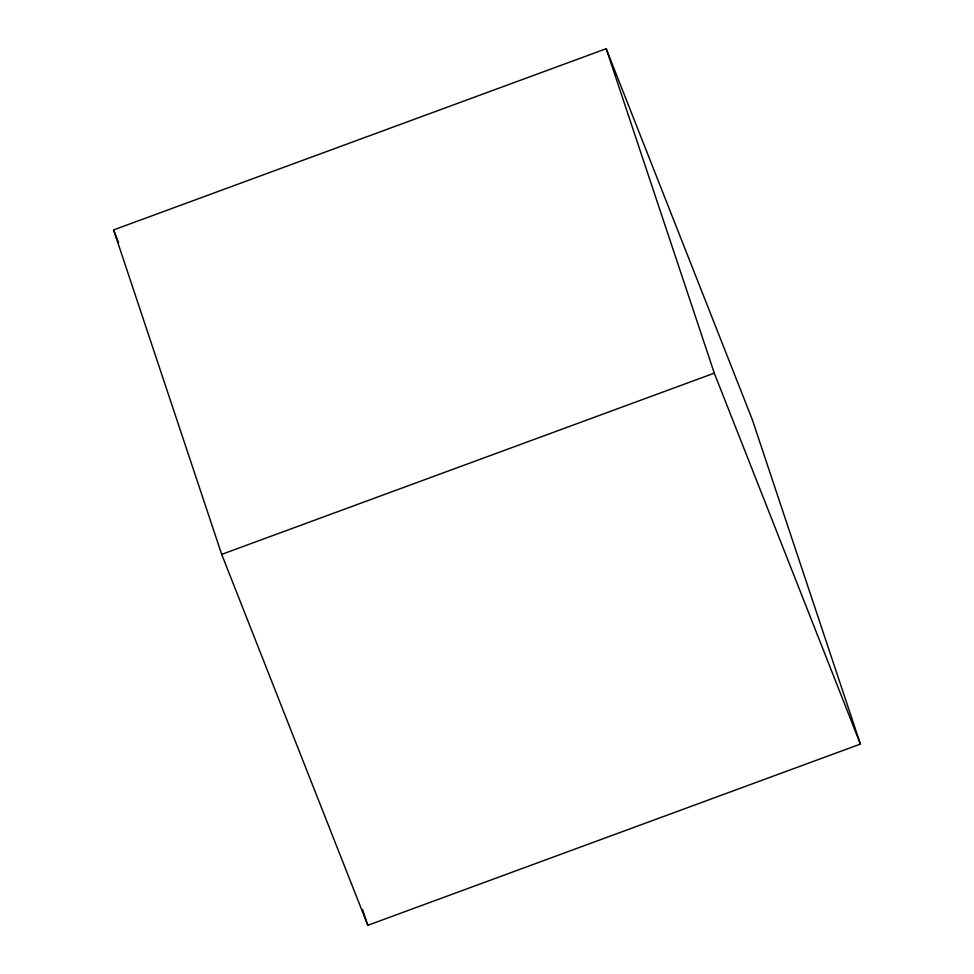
<?xml version="1.0" encoding="UTF-8"?>
<svg xmlns="http://www.w3.org/2000/svg" width="974" height="974" viewBox="0 0 974 974"><rect width="100%" height="100%" fill="white"/><g stroke="black" fill="none" stroke-linecap="round" stroke-linejoin="round"><path stroke-width="1.46" d="M113.593 229.925L606.193 48.7L752.305 419.624L860.407 744.075L367.807 925.3L221.695 554.376L113.593 229.925L118.609 242.672M221.695 554.376L714.295 373.152L606.193 48.7M714.295 373.152L860.407 744.075M362.523 909.436L367.807 925.3"/></g></svg>
